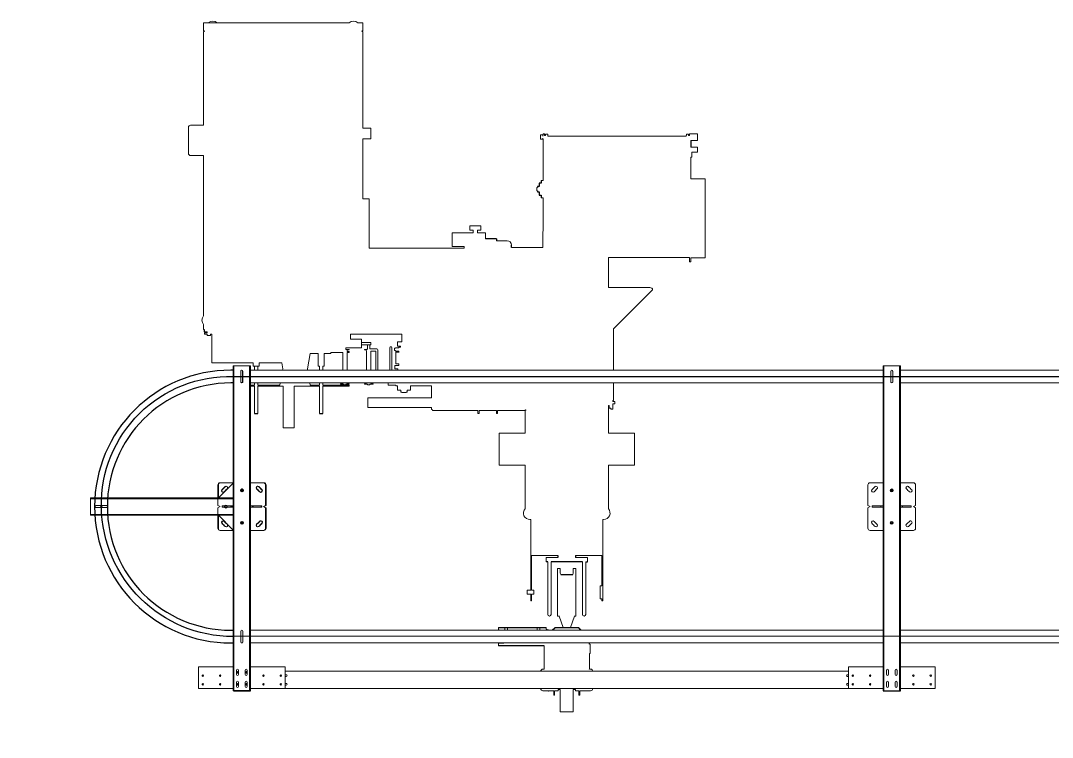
# Model space of a CAD drawing. Header units: inches. Extents: x -26985 to 86262, y -10753 to 149570.
# Drawn here: x 44197 to 48959, y 133218 to 136526 of the extents above; entities that cross this region are included whole.
import ezdxf

# ---------------------------------------------------------------- set-up
doc = ezdxf.new("R2010")
doc.units = ezdxf.units.IN
doc.header["$MEASUREMENT"] = 0
doc.linetypes.add('CENTER2', pattern=[1.125, 0.75, -0.125, 0.125, -0.125])
doc.layers.add('DUCT-回风中心线', color=5, linetype='CENTER2')

msp = doc.modelspace()

# ---------------------------------------------------------------- linework, layer by layer
at = {"color": 0, "linetype": 'Continuous', "lineweight": 0}
for p, q in [((45042, 136515.3), (45042, 136478.3)), ((45713.7, 136515.3), (45042, 136515.3)), ((45776, 136515.3), (45754.4, 136515.3)), ((45776, 136515.3), (45776, 136478.3)), ((45044, 136478.3), (45042, 136478.3)), ((45042, 136475.8), (45044, 136475.8)), ((45042, 136475.8), (45042, 136043.3)), ((45774, 136478.3), (45776, 136478.3)), ((45776, 136475.8), (45774, 136475.8)), ((45776, 136030.3), (45776, 136475.8)), ((44972, 136033.3), (44972, 135913.3)), ((45042, 136043.3), (44982, 136043.3)), ((45814, 136030.3), (45776, 136030.3)), ((45814, 135980.3), (45814, 136030.3)), ((45776, 135703.3), (45776, 135980.3)), ((45776, 135980.3), (45814, 135980.3)), ((46597.5, 135978.3), (46597.5, 135998.3)), ((46607.5, 135998.3), (46597.5, 135998.3)), ((46607.5, 135978.3), (46597.5, 135978.3)), ((46607.5, 135998.3), (46607.5, 135993.3)), ((46608, 135993.3), (46607.5, 135993.3)), ((46607.5, 135983.3), (46607.5, 135978.3)), ((46608, 135983.3), (46607.5, 135983.3)), ((46608, 135993.3), (46608, 135997.3)), ((46608, 135997.3), (46609, 135997.3)), ((46608, 135979.3), (46608, 135983.3)), ((46608, 135979.3), (46609, 135979.3)), ((46609, 135997.3), (46609, 136003.3)), ((46615, 136003.3), (46609, 136003.3)), ((46609, 135979.3), (46609, 135788.8)), ((46615, 136003.3), (46615, 135996.3)), ((46615, 135996.3), (46620, 135996.3)), ((46620, 136000.4), (46620, 136001.8)), ((46630, 136001.8), (46620, 136001.8)), ((46620, 136000.4), (46620, 135996.3)), ((46630, 136001.8), (46630, 136000.4)), ((46630, 135996.3), (46630, 136000.4)), ((46630, 135996.3), (46631, 135996.3)), ((46631, 135996.3), (46631, 135993.3)), ((47269, 135993.3), (46631, 135993.3)), ((47269, 135993.3), (47269, 135996.3)), ((47269, 135996.3), (47270, 135996.3)), ((47270, 135996.3), (47270, 136001.8)), ((47280, 136001.8), (47270, 136001.8)), ((47280, 136001.8), (47280, 136000.4)), ((47280, 135996.3), (47280, 136000.4)), ((47280, 135996.3), (47285, 135996.3)), ((47285, 135996.3), (47285, 136003.3)), ((47291, 136003.3), (47285, 136003.3)), ((47321, 136003.3), (47291, 136003.3)), ((47291, 135973.3), (47321, 135973.3)), ((47321, 136003.3), (47321, 135973.3)), ((47304.1, 135942.4), (47291, 135942.4)), ((47321, 135918.3), (47295, 135918.3)), ((47295, 135918.3), (47295, 135896.4)), ((47321, 135942.4), (47304.1, 135942.4)), ((47321, 135942.4), (47321, 135921.2)), ((47321, 135921.2), (47321, 135918.3)), ((45042, 135903.3), (44982, 135903.3)), ((45042, 135903.3), (45042, 135468.3)), ((47295, 135896.4), (47291, 135896.4)), ((47291, 135795.8), (47291, 135896.4)), ((46599.5, 135775.4), (46591, 135775.4)), ((46599.5, 135785.4), (46599.5, 135788.8)), ((46609, 135788.8), (46599.5, 135788.8)), ((47291, 135795.8), (47357, 135795.8)), ((47357, 135795.8), (47357, 135430.8)), ((46580, 135740.8), (46580, 135755.8)), ((46583.5, 135755.8), (46580, 135755.8)), ((46583.5, 135740.8), (46580, 135740.8)), ((46591, 135760.8), (46583.5, 135760.8)), ((46591, 135735.8), (46583.5, 135735.8)), ((45776, 135703.3), (45806, 135703.3)), ((45806, 135703.3), (45806, 135475.3)), ((46599.5, 135721.3), (46591, 135721.3)), ((46599.5, 135707.8), (46599.5, 135711.3)), ((46609, 135707.8), (46599.5, 135707.8)), ((46609, 135707.8), (46609, 135628.3)), ((46608, 135479.3), (46609, 135628.3)), ((46189, 135547.3), (46286, 135547.3)), ((46189, 135547.3), (46189, 135483.3)), ((46270, 135578.3), (46322, 135578.3)), ((46270, 135558.3), (46270, 135578.3)), ((46286, 135558.3), (46270, 135558.3)), ((46286, 135558.3), (46286, 135547.3)), ((46322, 135558.3), (46306, 135558.3)), ((46306, 135558.3), (46306, 135547.3)), ((46306, 135547.3), (46343, 135547.3)), ((46322, 135558.3), (46322, 135578.3)), ((46343, 135519.3), (46343, 135547.3)), ((46393, 135510.3), (46413, 135510.3)), ((46413, 135510.3), (46443, 135510.3)), ((45042, 135163.7), (45042, 135468.3)), ((45806, 135475.3), (46244.5, 135475.3)), ((46189, 135483.3), (46244.5, 135483.3)), ((46244.5, 135475.3), (46244.5, 135483.3)), ((46463, 135479.3), (46488, 135479.3)), ((46528, 135479.3), (46488, 135479.3)), ((46528, 135479.3), (46533, 135479.3)), ((46598, 135479.3), (46533, 135479.3)), ((46598, 135479.3), (46608, 135479.3)), ((46910, 135293.9), (46910, 135433.3)), ((47285, 135433.3), (46910.4, 135433.3)), ((47285, 135433.3), (47285, 135423.3)), ((47285, 135413.3), (47285, 135423.3)), ((47291, 135413.3), (47285, 135413.3)), ((47291, 135423.3), (47291, 135430.8)), ((47357, 135430.8), (47291, 135430.8)), ((47291, 135413.3), (47291, 135423.3)), ((47102, 135293.9), (46910, 135293.9)), ((46934, 135103.3), (47114, 135283.3)), ((47114, 135284.6), (47114, 135285.5)), ((47114, 135283.3), (47114, 135284.6)), ((45042, 135101.3), (45042, 135122.9)), ((46934, 135103.3), (46934, 135093.4)), ((45042, 135101.3), (45044, 135101.3)), ((45058.5, 135089.3), (45044, 135089.3)), ((45047.7, 135085.3), (45046, 135085.3)), ((45046, 135079.3), (45046, 135085.3)), ((45046, 135079.3), (45047.7, 135079.3)), ((45047.7, 135085.3), (45057.7, 135085.3)), ((45047.7, 135079.3), (45057.7, 135079.3)), ((45058.5, 135085.3), (45057.7, 135085.3)), ((45057.7, 135079.3), (45058.5, 135079.3)), ((45058.5, 135085.3), (45058.5, 135089.3)), ((45058.5, 135072.3), (45058.5, 135079.3)), ((45073.5, 135072.3), (45058.5, 135072.3)), ((45073.5, 135079.3), (45079, 135079.3)), ((45073.5, 135072.3), (45073.5, 135079.3)), ((45079, 134949.3), (45079, 135079.3)), ((45719.5, 135079.3), (45719.5, 135055.3)), ((45719.5, 135079.3), (45957, 135079.3)), ((45719.5, 135055.3), (45771, 135055.3)), ((45771, 135055.3), (45771, 135015.3)), ((45957, 135043.3), (45957, 135079.3)), ((46934, 134912.8), (46934, 135093.4)), ((45699, 135015.3), (45771, 135015.3)), ((45699, 135008.3), (45699, 135015.3)), ((45714, 135008.3), (45699, 135008.3)), ((45708.2, 135006.3), (45714, 135007.3)), ((45714, 135007.3), (45714, 135008.3)), ((45814, 135040.3), (45771, 135040.3)), ((45771, 135030.3), (45814, 135030.3)), ((45784, 135008.3), (45796.5, 135008.3)), ((45784, 135008.3), (45784, 135007.3)), ((45784, 135008.3), (45796.5, 135008.3)), ((45789.9, 135006.3), (45784, 135007.3)), ((45789.9, 135006.3), (45784, 135007.3)), ((45799, 135030.3), (45799, 135010.9)), ((45799, 135030.3), (45799, 135010.9)), ((45809, 135030.3), (45809, 135011.3)), ((45809, 135030.3), (45809, 135011.3)), ((45841, 135011.3), (45809, 135011.3)), ((45814, 135030.3), (45814, 135040.3)), ((45901, 134912.8), (45901, 135016.3)), ((45911, 134912.8), (45911, 135016.3)), ((45928, 135013.8), (45923.1, 135013.8)), ((45923.1, 135003.8), (45923.1, 135013.8)), ((45928.1, 135015.8), (45928, 135015.8)), ((45928, 135015.8), (45928, 135013.8)), ((45943.6, 135015.8), (45928.1, 135015.8)), ((45928.1, 135015.8), (45928.1, 135013.8)), ((45936, 135043.3), (45936, 135042.3)), ((45936, 135043.3), (45946, 135043.3)), ((45936, 135024.3), (45936, 135042.3)), ((45936, 135024.3), (45936, 135023.3)), ((45936, 135023.3), (45946, 135023.3)), ((45943.5, 135018.3), (45943.6, 135018.3)), ((45943.5, 135018.3), (45943.5, 135015.8)), ((45943.6, 135018.3), (45951, 135018.3)), ((45943.6, 135018.3), (45943.6, 135015.8)), ((45957, 135043.3), (45946, 135043.3)), ((45951, 135023.3), (45946, 135023.3)), ((45951, 135023.3), (45951, 135018.3)), ((45520.8, 134919.3), (45533.2, 134989.3)), ((45533.2, 134989.3), (45570.5, 134989.3)), ((45570.5, 134931.3), (45570.5, 134989.3)), ((45598.5, 134931.3), (45598.5, 134989.3)), ((45598.5, 134989.3), (45629.5, 134989.3)), ((45629.5, 134994.3), (45684, 134994.3)), ((45629.5, 134989.3), (45629.5, 134994.3)), ((45684, 134912.8), (45684, 134994.3)), ((45704, 134999.3), (45704, 135001.4)), ((45714, 134999.3), (45704, 134999.3)), ((45704, 134994.3), (45714, 134994.3)), ((45704, 134912.8), (45704, 134994.3)), ((45714, 134994.3), (45714, 134999.3)), ((45794, 135001.4), (45794, 134912.8)), ((45794, 135001.4), (45794, 134912.8)), ((45814, 135001.3), (45814, 134912.8)), ((45814, 135001.3), (45814, 134912.8)), ((45836, 135001.3), (45814, 135001.3)), ((45836, 134912.8), (45836, 135001.3)), ((45846, 134912.8), (45846, 135006.3)), ((45923.1, 135003.8), (45928.1, 135003.8)), ((45928, 135003.8), (45928, 135000.8)), ((45928, 135000.8), (45928.1, 135000.8)), ((45928.1, 135003.8), (45928.1, 135000.8)), ((45928.1, 135000.8), (45943.6, 135000.8)), ((45928.6, 134995.3), (45928.5, 134995.3)), ((45928.5, 134995.3), (45928.5, 134950.3)), ((45944, 134995.3), (45928.6, 134995.3)), ((45928.6, 134995.3), (45928.6, 134950.3)), ((45943.5, 135000.8), (45943.5, 134996.4)), ((45943.5, 134996.4), (45943.6, 134996.4)), ((45943.6, 135000.8), (45943.6, 134996.4)), ((45943.6, 134996.4), (45944, 134996.4)), ((45943.9, 134996.4), (45943.9, 134995.3)), ((45944, 134996.4), (45944, 134995.3)), ((45079, 134949.3), (45079, 134946.3)), ((45089, 134946.3), (45079, 134946.3)), ((45152, 134946.3), (45089, 134946.3)), ((45162, 134946.3), (45152, 134946.3)), ((45162, 134946.3), (45172, 134946.3)), ((45270.5, 134946.3), (45172, 134946.3)), ((45178, 133433.3), (45178, 134933.3)), ((45178, 134933.3), (45182, 134933.3)), ((45178, 134933.3), (45178, 133433.3)), ((45254, 134933.3), (45181.3, 134933.3)), ((45182, 134933.3), (45182, 133433.3)), ((45182, 134933.3), (45254, 134933.3)), ((45182, 133433.3), (45182, 134933.3)), ((45254, 133433.3), (45254, 134933.3)), ((45254, 134933.3), (45258, 134933.3)), ((45254, 134933.3), (45254, 133433.3)), ((45258, 134933.3), (45258, 133433.3)), ((45258, 133433.3), (45258, 134933.3)), ((45258, 134912.8), (48178, 134912.8)), ((45270.5, 134931.3), (45270.5, 134946.3)), ((45298.5, 134931.3), (45270.5, 134931.3)), ((45276.5, 134912.8), (45276.5, 134931.3)), ((45292.5, 134912.8), (45292.5, 134931.3)), ((45298.5, 134931.3), (45298.5, 134946.3)), ((45402.5, 134946.3), (45298.5, 134946.3)), ((45407.3, 134919.3), (45402.5, 134946.3)), ((45407.3, 134919.3), (45406.1, 134912.8)), ((45520.8, 134919.3), (45522, 134912.8)), ((45576.5, 134931.3), (45570.5, 134931.3)), ((45576.5, 134912.8), (45576.5, 134931.3)), ((45598.5, 134931.3), (45592.5, 134931.3)), ((45592.5, 134912.8), (45592.5, 134931.3)), ((45924.1, 134934.8), (45924, 134934.8)), ((45924, 134934.8), (45924, 134919.8)), ((45924, 134919.8), (45924.1, 134919.8)), ((45943.6, 134934.8), (45924.1, 134934.8)), ((45924.1, 134934.8), (45924.1, 134919.8)), ((45924.1, 134919.8), (45938.6, 134919.8)), ((45928.5, 134950.3), (45928.6, 134950.3)), ((45928.6, 134950.3), (45928.5, 134950.3)), ((45928.5, 134950.3), (45928.5, 134942.3)), ((45928.5, 134942.3), (45928.6, 134942.3)), ((45928.6, 134950.3), (45928.6, 134942.3)), ((45928.6, 134942.3), (45943.6, 134942.3)), ((45938.5, 134919.8), (45938.5, 134912.8)), ((45938.6, 134919.8), (45938.6, 134912.8)), ((45943.5, 134942.3), (45943.5, 134934.8)), ((45943.6, 134942.3), (45943.6, 134934.8)), ((48178, 134933.3), (48258, 134933.3)), ((48178, 134933.3), (48178, 133433.3)), ((48182, 133433.3), (48182, 134933.3)), ((48254, 134933.3), (48254, 133433.3)), ((48258, 133433.3), (48258, 134933.3)), ((48258, 134912.8), (51178, 134912.8)), ((45213.1, 134858.3), (45213.1, 134908.3)), ((45213.8, 134908.3), (45213.8, 134858.3)), ((45221.6, 134908.3), (45221.6, 134858.3)), ((45222.3, 134858.3), (45222.3, 134908.3)), ((48213.8, 134908.3), (48213.8, 134858.3)), ((48222.3, 134858.3), (48222.3, 134908.3)), ((45258, 134853.8), (48178, 134853.8)), ((45276.5, 134844.3), (45258, 134844.3)), ((45258, 134839.3), (45276.5, 134839.3)), ((45276.5, 134844.3), (45276.5, 134853.8)), ((45276.5, 134712.8), (45276.5, 134839.3)), ((45292.5, 134844.3), (45292.5, 134853.8)), ((45394, 134844.3), (45292.5, 134844.3)), ((45292.5, 134839.3), (45409.5, 134839.3)), ((45292.5, 134712.8), (45292.5, 134839.3)), ((45395.7, 134853.8), (45394, 134844.3)), ((45409.5, 134712.8), (45409.5, 134839.3)), ((45459.5, 134712.8), (45459.5, 134839.3)), ((45459.5, 134839.3), (45576.5, 134839.3)), ((45532.4, 134853.8), (45534, 134844.3)), ((45576.5, 134844.3), (45534, 134844.3)), ((45576.5, 134844.3), (45576.5, 134853.8)), ((45576.5, 134712.8), (45576.5, 134839.3)), ((45592.5, 134844.3), (45592.5, 134853.8)), ((45714, 134844.3), (45592.5, 134844.3)), ((45592.5, 134839.3), (45714, 134839.3)), ((45592.5, 134712.8), (45592.5, 134839.3)), ((45679.9, 134850.4), (45674, 134849.3)), ((45674, 134848.3), (45674, 134849.3)), ((45689, 134848.3), (45674, 134848.3)), ((45689, 134845.3), (45689, 134848.3)), ((45699, 134845.3), (45689, 134845.3)), ((45699, 134845.3), (45699, 134848.3)), ((45714, 134848.3), (45699, 134848.3)), ((45708.2, 134850.4), (45714, 134849.3)), ((45714, 134848.3), (45714, 134849.3)), ((45714, 134839.3), (45714, 134844.3)), ((45789.9, 134850.4), (45784, 134849.3)), ((45784, 134849.3), (45784, 134848.3)), ((45784, 134848.3), (45799, 134848.3)), ((45799, 134848.3), (45799, 134845.3)), ((45809, 134845.3), (45799, 134845.3)), ((45809, 134848.3), (45824, 134848.3)), ((45809, 134848.3), (45809, 134845.3)), ((45818.2, 134850.4), (45824, 134849.3)), ((45824, 134849.3), (45824, 134848.3)), ((45893.5, 134853.8), (45893.5, 134844.3)), ((45893.5, 134844.3), (45929, 134844.3)), ((45929, 134844.3), (45929, 134840.3)), ((45936.5, 134840.3), (45929, 134840.3)), ((45936.5, 134820.3), (45936.5, 134840.3)), ((45952, 134820.3), (45936.5, 134820.3)), ((45952, 134811.3), (45952, 134820.3)), ((45997.5, 134820.3), (45982, 134820.3)), ((45982, 134811.3), (45982, 134820.3)), ((45997.5, 134820.3), (45997.5, 134840.3)), ((46094, 134840.3), (45997.5, 134840.3)), ((46094, 134840.3), (46094, 134838.8)), ((46094, 134838.8), (46094, 134785.8)), ((46934, 134834.3), (46934, 134853.8)), ((46934, 134830), (46934, 134834.3)), ((46934, 134789.8), (46934, 134830)), ((48258, 134853.8), (51178, 134853.8)), ((45800, 134740.8), (45800, 134785.8)), ((45800, 134785.8), (46094, 134785.8)), ((45957, 134811.3), (45952, 134811.3)), ((45957, 134810.3), (45957, 134811.3)), ((45977, 134810.3), (45957, 134810.3)), ((45982, 134811.3), (45977, 134811.3)), ((45977, 134810.3), (45977, 134811.3)), ((46930, 134768.3), (46930, 134772.2)), ((46930, 134772.2), (46934, 134772.2)), ((46934, 134789.8), (46934, 134787.1)), ((46934, 134773.2), (46934, 134787.1)), ((46934, 134773.2), (46934, 134772.2)), ((46094, 134740.8), (45800, 134740.8)), ((46094, 134740.8), (46094, 134731.8)), ((46096, 134731.8), (46094, 134731.8)), ((46096, 134729.3), (46096, 134731.8)), ((46098.5, 134729.3), (46096, 134729.3)), ((46098.5, 134727.3), (46098.5, 134729.3)), ((46307, 134727.3), (46098.5, 134727.3)), ((46307, 134723.3), (46307, 134727.3)), ((46307, 134713.3), (46307, 134723.3)), ((46313, 134723.3), (46313, 134727.3)), ((46313, 134727.3), (46393, 134727.3)), ((46313, 134723.3), (46313, 134713.3)), ((46393, 134723.3), (46393, 134727.3)), ((46393, 134713.3), (46393, 134723.3)), ((46399, 134723.3), (46399, 134727.3)), ((46399, 134727.3), (46525.5, 134727.3)), ((46399, 134723.3), (46399, 134713.3)), ((46528, 134729.3), (46525.5, 134729.3)), ((46525.5, 134727.3), (46525.5, 134729.3)), ((46526, 134726.8), (46528, 134726.8)), ((46526, 134653.8), (46526, 134726.8)), ((46910, 134712.8), (46910, 134749.3)), ((46914, 134749.3), (46910, 134749.3)), ((46914, 134749.3), (46914, 134738.3)), ((46922, 134738.3), (46914, 134738.3)), ((46922, 134733.3), (46922, 134738.3)), ((46922, 134733.3), (46930, 134733.3)), ((46940, 134768.3), (46930, 134768.3)), ((46930, 134738.3), (46930, 134758.3)), ((46940, 134758.3), (46930, 134758.3)), ((46930, 134738.3), (46930, 134733.3)), ((46940, 134768.3), (46940, 134758.3)), ((48258, 134733.3), (48254, 134733.3)), ((45409.5, 134646.3), (45409.5, 134712.8)), ((45459.5, 134646.3), (45459.5, 134712.8)), ((46307, 134713.3), (46313, 134713.3)), ((46393, 134713.3), (46399, 134713.3)), ((46910, 134622.3), (46910, 134712.8)), ((45409.5, 134646.3), (45459.5, 134646.3)), ((46526, 134622.3), (46526, 134653.8)), ((46455.5, 134622.3), (46405.5, 134622.3)), ((46405.5, 134618.3), (46405.5, 134622.3)), ((46405.5, 134478.3), (46405.5, 134618.3)), ((46455.5, 134622.3), (46526, 134622.3)), ((46980.5, 134622.3), (46910, 134622.3)), ((46980.5, 134622.3), (47030.5, 134622.3)), ((47030.5, 134618.3), (47030.5, 134622.3)), ((47030.5, 134478.3), (47030.5, 134618.3)), ((46405.5, 134474.3), (46405.5, 134478.3)), ((46405.5, 134474.3), (46455.5, 134474.3)), ((46515.5, 134474.3), (46455.5, 134474.3)), ((46515.5, 134474.3), (46526, 134474.3)), ((46526, 134273.7), (46526, 134474.3)), ((46910, 134273.7), (46910, 134474.3)), ((46910, 134474.3), (46980.5, 134474.3)), ((47030.5, 134474.3), (46980.5, 134474.3)), ((47030.5, 134474.3), (47030.5, 134478.3)), ((45176.9, 134390.4), (45109.8, 134323.3)), ((45178, 134393.3), (45118, 134393.3)), ((45119.8, 134393.3), (45179.8, 134393.3)), ((45318, 134393.3), (45258, 134393.3)), ((45259.8, 134393.3), (45319.8, 134393.3)), ((48178, 134393.3), (48118, 134393.3)), ((48318, 134393.3), (48258, 134393.3)), ((45108, 134383.3), (45108, 134289.1)), ((45109.8, 134319.3), (45109.8, 134383.3)), ((45215, 134356.6), (45215, 134360)), ((45216.8, 134356.6), (45216.8, 134360)), ((45221, 134356.6), (45221, 134360)), ((45222.8, 134356.6), (45222.8, 134360)), ((45328, 134289.1), (45328, 134383.3)), ((45329.8, 134383.3), (45329.8, 134289.1)), ((48108, 134383.3), (48108, 134289.1)), ((48215, 134356.6), (48215, 134360)), ((48221, 134356.6), (48221, 134360)), ((48328, 134289.1), (48328, 134383.3)), ((44519.8, 134323.3), (44519.8, 134319.3)), ((44519.8, 134323.3), (45179.8, 134323.3)), ((45179.8, 134319.3), (44519.8, 134319.3)), ((44519.8, 134319.3), (44519.8, 134247.3)), ((45179.8, 134247.3), (44519.8, 134247.3)), ((44519.8, 134243.3), (44519.8, 134247.3)), ((44544.8, 134287.6), (44594.8, 134287.6)), ((44544.8, 134279.1), (44594.8, 134279.1)), ((45108, 134289.1), (45118, 134283.3)), ((45118, 134283.3), (45108, 134277.6)), ((45108, 134277.6), (45108, 134183.3)), ((45168, 134286.3), (45128, 134286.3)), ((45128, 134286.3), (45128, 134280.3)), ((45168, 134280.3), (45128, 134280.3)), ((45149.1, 134286.3), (45140.6, 134286.3)), ((45149.1, 134280.3), (45140.6, 134280.3)), ((45178, 134286.3), (45168, 134286.3)), ((45168, 134286.3), (45168, 134280.3)), ((45178, 134280.3), (45168, 134280.3)), ((45178, 134283.3), (45178, 134083.3)), ((45258, 134286.3), (45268, 134286.3)), ((45258, 134283.3), (45258, 134083.3)), ((45258, 134280.3), (45268, 134280.3)), ((45259.8, 134286.3), (45269.8, 134286.3)), ((45259.8, 134280.3), (45269.8, 134280.3)), ((45268, 134286.3), (45268, 134280.3)), ((45268, 134286.3), (45308, 134286.3)), ((45268, 134280.3), (45308, 134280.3)), ((45269.8, 134286.3), (45269.8, 134280.3)), ((45269.8, 134286.3), (45309.8, 134286.3)), ((45269.8, 134280.3), (45309.8, 134280.3)), ((45308, 134286.3), (45308, 134280.3)), ((45309.8, 134286.3), (45309.8, 134280.3)), ((45318, 134283.3), (45328, 134289.1)), ((45328, 134277.6), (45318, 134283.3)), ((45329.8, 134289.1), (45319.8, 134283.3)), ((45319.8, 134283.3), (45329.8, 134277.5)), ((45328, 134183.3), (45328, 134277.6)), ((45329.8, 134277.5), (45329.8, 134183.3)), ((48108, 134289.1), (48118, 134283.3)), ((48118, 134283.3), (48108, 134277.6)), ((48108, 134277.6), (48108, 134183.3)), ((48168, 134286.3), (48128, 134286.3)), ((48128, 134286.3), (48128, 134280.3)), ((48168, 134280.3), (48128, 134280.3)), ((48178, 134286.3), (48168, 134286.3)), ((48168, 134286.3), (48168, 134280.3)), ((48178, 134280.3), (48168, 134280.3)), ((48258, 134286.3), (48268, 134286.3)), ((48258, 134283.3), (48258, 134083.3)), ((48258, 134280.3), (48268, 134280.3)), ((48268, 134286.3), (48268, 134280.3)), ((48268, 134286.3), (48308, 134286.3)), ((48268, 134280.3), (48308, 134280.3)), ((48308, 134286.3), (48308, 134280.3)), ((48318, 134283.3), (48328, 134289.1)), ((48328, 134277.6), (48318, 134283.3)), ((48328, 134183.3), (48328, 134277.6)), ((44519.8, 134243.3), (45179.8, 134243.3)), ((45109.8, 134183.3), (45109.8, 134243.3)), ((45109.8, 134243.3), (45176.9, 134176.2)), ((45215, 134210), (45215, 134206.6)), ((45216.8, 134210), (45216.8, 134206.6)), ((45221, 134210), (45221, 134206.6)), ((45222.8, 134210), (45222.8, 134206.6)), ((46552, 134028.3), (46552, 134223.6)), ((46884, 134223.6), (46884, 134038.3)), ((48215, 134210), (48215, 134206.6)), ((48221, 134210), (48221, 134206.6)), ((45118, 134173.3), (45178, 134173.3)), ((45179.8, 134173.3), (45119.8, 134173.3)), ((45258, 134173.3), (45318, 134173.3)), ((45319.8, 134173.3), (45259.8, 134173.3)), ((48118, 134173.3), (48178, 134173.3)), ((48258, 134173.3), (48318, 134173.3)), ((46556, 134038.3), (46556, 134058.3)), ((46556, 134058.3), (46677, 134058.3)), ((46652, 134058.3), (46658, 134058.3)), ((46880, 134058.3), (46759, 134058.3)), ((46778, 134058.3), (46784, 134058.3)), ((46880, 134028.3), (46880, 134058.3)), ((46552, 134028.3), (46552, 134018.3)), ((46552, 134018.3), (46552, 133897.3)), ((46556, 134038.3), (46556, 134028.3)), ((46556, 134018.3), (46556, 134028.3)), ((46556, 133897.3), (46556, 134018.3)), ((46623, 134028.3), (46623, 134048.3)), ((46677, 134048.3), (46623, 134048.3)), ((46630.5, 133818.3), (46630.5, 134028.3)), ((46645.5, 133785.8), (46645.5, 134028.3)), ((46813, 134048.3), (46759, 134048.3)), ((46790.5, 133785.8), (46790.5, 134028.3)), ((46805.5, 133958.3), (46805.5, 134028.3)), ((46813, 134028.3), (46813, 134048.3)), ((46880, 134028.3), (46880, 134018.3)), ((46880, 134018.3), (46880, 133918.3)), ((46884, 134038.3), (46884, 134028.3)), ((46884, 134018.3), (46884, 134028.3)), ((46884, 133858.3), (46884, 134018.3)), ((46678, 133998.3), (46676, 133998.3)), ((46676, 133778.3), (46676, 133998.3)), ((46678, 133998.3), (46685.5, 133998.3)), ((46688, 133995.8), (46688, 133975.8)), ((46688, 133975.8), (46690, 133969.3)), ((46748, 133975.8), (46746.1, 133969.3)), ((46748, 133995.8), (46748, 133975.8)), ((46758, 133998.3), (46750.5, 133998.3)), ((46760, 133998.3), (46758, 133998.3)), ((46760, 133778.3), (46760, 133998.3)), ((46805.5, 133785.8), (46805.5, 133958.3)), ((46880, 133918.3), (46872.5, 133918.3)), ((46872.5, 133918.3), (46872.5, 133858.3)), ((46536, 133897.3), (46536, 133879.3)), ((46536, 133897.3), (46552, 133897.3)), ((46536, 133879.3), (46552, 133879.3)), ((46552, 133848.3), (46552, 133879.3)), ((46556, 133897.3), (46566, 133897.3)), ((46556, 133879.3), (46566, 133879.3)), ((46556, 133879.3), (46556, 133848.3)), ((46566, 133879.3), (46566, 133897.3)), ((46552, 133848.3), (46556, 133848.3)), ((46630.5, 133785.8), (46630.5, 133818.3)), ((46880, 133858.3), (46872.5, 133858.3)), ((46880, 133848.3), (46880, 133858.3)), ((46880, 133848.3), (46884, 133848.3)), ((46884, 133858.3), (46884, 133848.3)), ((46676, 133778.3), (46678, 133778.3)), ((46684.5, 133778.3), (46678, 133778.3)), ((46701.6, 133725.3), (46683.1, 133778.3)), ((46734.5, 133725.3), (46753, 133778.3)), ((46751.6, 133778.3), (46758, 133778.3)), ((46758, 133778.3), (46760, 133778.3)), ((46623, 133725.3), (46403, 133725.3)), ((46403, 133725.3), (46403, 133723.3)), ((46623, 133723.3), (46403, 133723.3)), ((46403, 133723.3), (46403, 133715.8)), ((46432, 133723.3), (46432, 133712.8)), ((46444, 133723.3), (46444, 133712.8)), ((46582, 133723.3), (46582, 133712.8)), ((46594, 133723.3), (46594, 133712.8)), ((46623, 133723.3), (46623, 133725.3)), ((46623, 133716.9), (46623, 133723.3)), ((46651.3, 133712.8), (46663.8, 133725.3)), ((46664.6, 133723.3), (46654.1, 133712.8)), ((46664.6, 133723.3), (46654.1, 133712.8)), ((46663.8, 133725.3), (46772.3, 133725.3)), ((46771.5, 133723.3), (46664.6, 133723.3)), ((46771.5, 133723.3), (46664.6, 133723.3)), ((46771.5, 133723.3), (46782, 133712.8)), ((46782, 133712.8), (46771.5, 133723.3)), ((46772.3, 133725.3), (46784.8, 133712.8)), ((45213.8, 133658.3), (45213.8, 133708.3)), ((45222.3, 133708.3), (45222.3, 133658.3)), ((45258, 133712.8), (48178, 133712.8)), ((46405.5, 133713.3), (46425.5, 133713.3)), ((46425.5, 133713.3), (46427.2, 133712.8)), ((46638.7, 133712.8), (46623, 133718.3)), ((46634.6, 133712.8), (46623, 133716.9)), ((48258, 133712.8), (51178, 133712.8)), ((45258, 133653.8), (48178, 133653.8)), ((46403, 133643.3), (46403, 133650.8)), ((46403, 133643.3), (46403, 133641.3)), ((46405.5, 133653.3), (46425.5, 133653.3)), ((46425.5, 133653.3), (46427.2, 133653.8)), ((46613.8, 133533.3), (46613.8, 133641.3)), ((46825.8, 133647.8), (46822.3, 133647.8)), ((46825.8, 133647.8), (46825.8, 133626.8)), ((46825.8, 133626.8), (46825.8, 133605.8)), ((48258, 133653.8), (51178, 133653.8)), ((46615.8, 133595.3), (46615.8, 133595.3)), ((46825.8, 133605.8), (46822.3, 133605.8)), ((46822.3, 133605.8), (46822.3, 133533.3)), ((45018, 133543.3), (45018, 133443.3)), ((45178, 133543.3), (45018, 133543.3)), ((45018, 133543.3), (45178, 133543.3)), ((45018, 133543.3), (45018, 133443.3)), ((45418, 133543.3), (45258, 133543.3)), ((45258, 133543.3), (45418, 133543.3)), ((45418, 133543.3), (45418, 133443.3)), ((45418, 133543.3), (45418, 133443.3)), ((46613.8, 133533.3), (46608, 133533.3)), ((46616, 133533.3), (46615.8, 133533.3)), ((46820, 133533.3), (46820.3, 133533.3)), ((46822.3, 133533.3), (46828, 133533.3)), ((48018, 133543.3), (48178, 133543.3)), ((48018, 133543.3), (48018, 133443.3)), ((48258, 133543.3), (48418, 133543.3)), ((48418, 133543.3), (48418, 133443.3)), ((45193.8, 133508.3), (45193.8, 133528.3)), ((45193.8, 133508.3), (45193.8, 133528.3)), ((45202.3, 133528.3), (45202.3, 133508.3)), ((45202.3, 133528.3), (45202.3, 133508.3)), ((45233.8, 133528.3), (45233.8, 133508.3)), ((45233.8, 133528.3), (45233.8, 133508.3)), ((45242.3, 133508.3), (45242.3, 133528.3)), ((45242.3, 133508.3), (45242.3, 133528.3)), ((45418, 133523.3), (48018, 133523.3)), ((45418, 133507.6), (45423, 133507.6)), ((45418, 133507.6), (45423, 133507.6)), ((45423, 133499.1), (45418, 133499.1)), ((45423, 133499.1), (45418, 133499.1)), ((48018, 133507.6), (48013, 133507.6)), ((48013, 133499.1), (48018, 133499.1)), ((48193.8, 133508.3), (48193.8, 133528.3)), ((48202.3, 133528.3), (48202.3, 133508.3)), ((48233.8, 133528.3), (48233.8, 133508.3)), ((48242.3, 133508.3), (48242.3, 133528.3)), ((45018, 133443.3), (45178, 133443.3)), ((45178, 133443.3), (45018, 133443.3)), ((45193.8, 133473.3), (45193.8, 133453.3)), ((45193.8, 133453.3), (45193.8, 133473.3)), ((45202.3, 133453.3), (45202.3, 133473.3)), ((45202.3, 133473.3), (45202.3, 133453.3)), ((45233.8, 133473.3), (45233.8, 133453.3)), ((45233.8, 133453.3), (45233.8, 133473.3)), ((45242.3, 133453.3), (45242.3, 133473.3)), ((45242.3, 133473.3), (45242.3, 133453.3)), ((45258, 133443.3), (45418, 133443.3)), ((45418, 133443.3), (45258, 133443.3)), ((45418, 133467.6), (45423, 133467.6)), ((45418, 133467.6), (45423, 133467.6)), ((45423, 133459.1), (45418, 133459.1)), ((45423, 133459.1), (45418, 133459.1)), ((45418, 133443.3), (46658, 133443.3)), ((46778, 133443.3), (46658, 133443.3)), ((46778, 133443.3), (46658, 133443.3)), ((46678, 133439.3), (46688, 133439.3)), ((46678, 133433.3), (46678, 133439.3)), ((46688, 133439.3), (46688, 133335.6)), ((46748, 133335.6), (46748, 133439.3)), ((46748, 133439.3), (46758, 133439.3)), ((46758, 133433.3), (46758, 133439.3)), ((46778, 133443.3), (48018, 133443.3)), ((48018, 133467.6), (48013, 133467.6)), ((48013, 133459.1), (48018, 133459.1)), ((48178, 133443.3), (48018, 133443.3)), ((48193.8, 133453.3), (48193.8, 133473.3)), ((48202.3, 133473.3), (48202.3, 133453.3)), ((48233.8, 133453.3), (48233.8, 133473.3)), ((48242.3, 133473.3), (48242.3, 133453.3)), ((48418, 133443.3), (48258, 133443.3)), ((45178, 133433.3), (45182, 133433.3)), ((45182, 133433.3), (45254, 133433.3)), ((45254, 133433.3), (45258, 133433.3)), ((46608, 133433.3), (46633.9, 133433.3)), ((46635.9, 133431.9), (46633.9, 133431.9)), ((46635.9, 133433.3), (46658, 133433.3)), ((46658, 133433.3), (46658, 133413.3)), ((46662, 133413.3), (46658, 133413.3)), ((46662, 133413.3), (46662, 133433.3)), ((46662, 133433.3), (46672, 133433.3)), ((46678, 133433.3), (46672, 133433.3)), ((46758, 133433.3), (46764, 133433.3)), ((46774, 133433.3), (46764, 133433.3)), ((46774, 133433.3), (46774, 133413.3)), ((46778, 133413.3), (46774, 133413.3)), ((46778, 133413.3), (46778, 133433.3)), ((46828, 133433.3), (46778, 133433.3)), ((46693, 133335.6), (46688, 133335.6)), ((46743, 133335.6), (46693, 133335.6)), ((46748, 133335.6), (46743, 133335.6))]:
    msp.add_line(p, q, dxfattribs=at)
for p, q in [((45044, 136478.3), (45044, 136475.8)), ((45774, 136475.8), (45774, 136478.3)), ((47291, 135973.3), (47291, 135942.4)), ((46599.5, 135775.4), (46591, 135775.4)), ((46591, 135775.4), (46591, 135760.8)), ((46599.5, 135785.4), (46599.5, 135775.4)), ((46591, 135760.8), (46583.5, 135760.8)), ((46583.5, 135760.8), (46583.5, 135755.8)), ((46583.5, 135740.8), (46583.5, 135735.8)), ((46583.5, 135735.8), (46591, 135735.8)), ((46591, 135735.8), (46591, 135721.3)), ((46591, 135721.3), (46599.5, 135721.3)), ((46599.5, 135721.3), (46599.5, 135711.3)), ((46393, 135519.3), (46343, 135519.3)), ((46393, 135519.3), (46393, 135510.3)), ((46463, 135479.3), (46463, 135490.3)), ((45044, 135101.3), (45044, 135089.3)), ((46528, 134729.3), (46528, 134726.8)), ((46677, 134058.3), (46677, 134048.3)), ((46759, 134058.3), (46759, 134048.3)), ((46630.5, 134028.3), (46623, 134028.3)), ((46790.5, 134028.3), (46645.5, 134028.3)), ((46805.5, 134028.3), (46813, 134028.3)), ((46690, 133969.3), (46746.1, 133969.3)), ((46613.8, 133641.3), (46403, 133641.3)), ((46822.3, 133647.8), (46822.3, 133653.8)), ((46633.9, 133431.9), (46633.9, 133433.3)), ((46635.9, 133431.9), (46635.9, 133433.3))]:
    msp.add_line(p, q)
for centre, radius in [((45218, 134358.3), 6.5), ((45219.8, 134358.3), 6.5), ((48218, 134358.3), 6.5), ((44569.8, 134283.3), 4), ((45144.8, 134283.3), 5.2), ((45218, 134208.3), 6.5), ((45219.8, 134208.3), 6.5), ((48218, 134208.3), 6.5), ((45038, 133503.3), 3.4), ((45118, 133503.3), 3.4), ((45198, 133518.3), 3.4), ((45238, 133518.3), 3.4), ((45318, 133503.3), 3.4), ((45398, 133503.3), 3.4), ((48038, 133503.3), 3.4), ((48118, 133503.3), 3.4), ((45038, 133463.3), 3.4), ((45118, 133463.3), 3.4), ((45198, 133463.3), 3.4), ((45238, 133463.3), 3.4), ((45318, 133463.3), 3.4), ((45398, 133463.3), 3.4), ((48038, 133463.3), 3.4), ((48118, 133463.3), 3.4)]:
    msp.add_circle(centre, radius, dxfattribs=at)
at = {"color": 0, "linetype": 'Continuous', "lineweight": 0, "extrusion": (1.48872e-34, 8.10423e-19, -1)}
for centre, radius in [((-45218, 134358.3), 3.45), ((-48218, 134358.3), 3.45), ((-45218, 134208.3), 3.45), ((-48218, 134208.3), 3.45), ((-45318, 133503.3), 3.4), ((-45398, 133503.3), 3.4), ((-48318, 133503.3), 3.4), ((-48398, 133503.3), 3.4), ((-45318, 133463.3), 3.4), ((-45398, 133463.3), 3.4), ((-48318, 133463.3), 3.4), ((-48398, 133463.3), 3.4)]:
    msp.add_circle(centre, radius, dxfattribs=at)
at = {"color": 0, "linetype": 'Continuous', "lineweight": 0, "extrusion": (-1.48872e-34, 8.10423e-19, -1)}
for centre, radius in [((-45219.8, 134358.3), 3.45), ((-45219.8, 134208.3), 3.45), ((-45038, 133503.3), 3.4), ((-45118, 133503.3), 3.4), ((-45038, 133463.3), 3.4), ((-45118, 133463.3), 3.4)]:
    msp.add_circle(centre, radius, dxfattribs=at)
at = {"color": 0, "linetype": 'Continuous', "lineweight": 0, "extrusion": (-4.58986e-33, 8.10423e-19, -1)}
msp.add_circle((-45144.8, 134283.3), 6.5, dxfattribs=at)
at = {"color": 0, "linetype": 'Continuous', "lineweight": 0}
for centre, radius, start, end in [((45084, 136493.3), 30, 47.1666, 132.8334), ((45217.3, 134908.3), 4.25, 0, 180), ((45218, 134908.3), 4.25, 0, 180), ((48218, 134908.3), 4.25, 0, 180), ((45217.3, 134858.3), 4.25, 180, 0), ((45218, 134858.3), 4.25, 180, 0), ((48218, 134858.3), 4.25, 180, 0), ((45118, 134383.3), 10, 90, 180), ((45119.8, 134383.3), 10, 90, 180), ((45318, 134383.3), 10, 0, 90), ((45319.8, 134383.3), 10, 0, 90), ((48118, 134383.3), 10, 90, 180), ((48318, 134383.3), 10, 0, 90), ((45131.4, 134356.1), 7, 140, 320), ((45218, 134283.3), 120.1, 130, 140), ((45133.2, 134356), 7, 140, 320), ((45219.8, 134283.3), 120.1, 130, 140), ((45145.3, 134370), 7, 310, 130), ((45147.1, 134370), 7, 310, 130), ((45290.8, 134370), 7, 50, 230), ((45292.5, 134370), 7, 50, 230), ((45218, 134283.3), 120.1, 40, 50), ((45219.8, 134283.3), 120.1, 40, 50), ((45304.7, 134356.1), 7, 220, 40), ((45306.5, 134356), 7, 220, 40), ((48131.4, 134356.1), 7, 140, 320), ((48218, 134283.3), 120.1, 130, 140), ((48145.3, 134370), 7, 310, 130), ((48290.8, 134370), 7, 50, 230), ((48218, 134283.3), 120.1, 40, 50), ((48304.7, 134356.1), 7, 220, 40), ((44544.8, 134283.3), 4.25, 90, 180.0004), ((44594.8, 134283.3), 4.25, 359.9996, 90), ((46888, 134253.3), 30, 270, 42.8334), ((45131.4, 134210.6), 7, 40, 220), ((45218, 134283.3), 120.1, 220, 230), ((45133.2, 134210.6), 7, 40, 220), ((45219.8, 134283.3), 120.1, 220, 230), ((45145.3, 134196.7), 7, 230, 50), ((45147.1, 134196.6), 7, 230, 50), ((45290.8, 134196.7), 7, 130, 310), ((45292.5, 134196.6), 7, 130, 310), ((45218, 134283.3), 120.1, 310, 320), ((45219.8, 134283.3), 120.1, 310, 320), ((45304.7, 134210.6), 7, 320, 140), ((45306.5, 134210.6), 7, 320, 140), ((46888, 134253.3), 30, 262.3377, 270), ((48131.4, 134210.6), 7, 40, 220), ((48218, 134283.3), 120.1, 220, 230), ((48145.3, 134196.7), 7, 230, 50), ((48290.8, 134196.7), 7, 130, 310), ((48218, 134283.3), 120.1, 310, 320), ((48304.7, 134210.6), 7, 320, 140), ((45118, 134183.3), 10, 180, 270), ((45119.8, 134183.3), 10, 180, 270), ((45318, 134183.3), 10, 270, 0), ((45319.8, 134183.3), 10, 270, 0), ((48118, 134183.3), 10, 180, 270), ((48318, 134183.3), 10, 270, 0), ((46750.5, 133995.8), 2.5, 90, 180), ((45218, 133708.3), 4.25, 0, 180), ((46405.5, 133715.8), 2.5, 180, 270), ((45218, 133658.3), 4.25, 180, 0), ((45198, 133528.3), 4.25, 0, 180), ((45238, 133528.3), 4.25, 0, 180), ((46608, 133523.3), 10, 90, 180), ((48238, 133528.3), 4.25, 0, 180), ((45198, 133508.3), 4.25, 180, 0), ((45238, 133508.3), 4.25, 180, 0), ((45423, 133503.3), 4.25, 270, 90), ((48013, 133503.3), 4.25, 90, 270), ((48238, 133508.3), 4.25, 180, 0), ((45423, 133463.3), 4.25, 270, 90), ((46608, 133443.3), 10, 180, 270), ((48013, 133463.3), 4.25, 90, 270)]:
    msp.add_arc(centre, radius, start, end, dxfattribs=at)
at = {"color": 0, "linetype": 'Continuous', "lineweight": 0, "extrusion": (-3.22925e-30, 8.10423e-19, -1)}
msp.add_arc((-45734, 136493.3), 30, 47.1666, 132.8334, dxfattribs=at)
at = {"color": 0, "linetype": 'Continuous', "lineweight": 0, "extrusion": (1.48872e-34, 8.10423e-19, -1)}
for centre, radius, start, end in [((-44982, 136033.3), 10, 0, 90), ((-44982, 135913.3), 10, 270, 0), ((-46443, 135490.3), 20, 90, 180), ((-45801, 135006.3), 5, 23.5782, 66.4218), ((-45801, 135006.3), 5, 23.5782, 66.4218), ((-45841, 135006.3), 5, 90, 180), ((-45906, 135016.3), 5, 0, 180), ((-45709, 135001.4), 5, 0, 80), ((-45679, 134855.3), 5, 180, 260), ((-45789, 134855.3), 5, 180, 260), ((-45248, 134283.3), 10, 179.7923, 180), ((-48248, 134283.3), 10, 179.7923, 180), ((-46638, 133785.8), 7.5, 180, 0), ((-46798, 133785.8), 7.5, 180, 0), ((-45198, 133528.3), 4.25, 0, 180), ((-46828, 133523.3), 10, 90, 180), ((-48198, 133528.3), 4.25, 0, 180), ((-45198, 133508.3), 4.25, 180, 0), ((-45423, 133503.3), 4.25, 90, 270), ((-48198, 133508.3), 4.25, 180, 0), ((-45198, 133473.3), 4.25, 0, 180), ((-45198, 133453.3), 4.25, 180, 0), ((-45238, 133473.3), 4.25, 0, 180), ((-45238, 133453.3), 4.25, 180, 0), ((-45423, 133463.3), 4.25, 90, 270), ((-48198, 133473.3), 4.25, 0, 180), ((-48198, 133453.3), 4.25, 180, 0), ((-48238, 133473.3), 4.25, 0, 180), ((-48238, 133453.3), 4.25, 180, 0)]:
    msp.add_arc(centre, radius, start, end, dxfattribs=at)
at = {"color": 0, "linetype": 'Continuous', "lineweight": 0, "extrusion": (8.90082e-28, 8.10423e-19, -1)}
msp.add_arc((-46888, 135453.3), 30, 221.8103, 222.8334, dxfattribs=at)
at = {"color": 0, "linetype": 'Continuous', "lineweight": 0, "extrusion": (2.46534e-30, 8.10423e-19, -1)}
msp.add_arc((-45064, 135143.3), 30, 317.1666, 42.8334, dxfattribs=at)
at = {"color": 0, "linetype": 'Continuous', "lineweight": 0, "extrusion": (-6.0141e-33, 8.10423e-19, -1)}
for centre, radius, start, end in [((-45789, 135001.4), 5, 100, 180), ((-45789, 135001.4), 5, 100, 180), ((-46548, 134253.3), 30, 262.3377, 270)]:
    msp.add_arc(centre, radius, start, end, dxfattribs=at)
at = {"color": 0, "linetype": 'Continuous', "lineweight": 0, "extrusion": (6.31185e-33, 8.10423e-19, -1)}
for centre in [(-45709, 134855.3), (-45819, 134855.3)]:
    msp.add_arc(centre, 5, 280, 0, dxfattribs=at)
at = {"color": 0, "linetype": 'Continuous', "lineweight": 0, "extrusion": (-3.57304e-31, 8.10423e-19, -1)}
for centre, start, end in [((-45218, 134283.3), 40, 50), ((-48218, 134283.3), 40, 50), ((-45218, 134283.3), 220, 230), ((-48218, 134283.3), 220, 230)]:
    msp.add_arc(centre, 106.1, start, end, dxfattribs=at)
at = {"color": 0, "linetype": 'Continuous', "lineweight": 0, "extrusion": (-1.78481e-29, 8.10423e-19, -1)}
for start, end in [(40, 50), (220, 230)]:
    msp.add_arc((-45219.8, 134283.3), 106.1, start, end, dxfattribs=at)
at = {"color": 0, "linetype": 'Continuous', "lineweight": 0, "extrusion": (1.78481e-29, 8.10423e-19, -1)}
for centre, start, end in [((-45218, 134283.3), 130, 140), ((-48218, 134283.3), 130, 140), ((-45218, 134283.3), 310, 320), ((-48218, 134283.3), 310, 320)]:
    msp.add_arc(centre, 106.1, start, end, dxfattribs=at)
at = {"color": 0, "linetype": 'Continuous', "lineweight": 0, "extrusion": (3.57304e-31, 8.10423e-19, -1)}
for start, end in [(130, 140), (310, 320)]:
    msp.add_arc((-45219.8, 134283.3), 106.1, start, end, dxfattribs=at)
at = {"color": 0, "linetype": 'Continuous', "lineweight": 0, "extrusion": (1.27763e-32, 8.10423e-19, -1)}
msp.add_arc((-44544.8, 134283.3), 4.25, 270, 0.0004, dxfattribs=at)
at = {"color": 0, "linetype": 'Continuous', "lineweight": 0, "extrusion": (6.05463e-31, 8.10423e-19, -1)}
msp.add_arc((-44594.8, 134283.3), 4.25, 179.9996, 270, dxfattribs=at)
at = {"color": 0, "linetype": 'Continuous', "lineweight": 0, "extrusion": (-5.25757e-35, 8.10423e-19, -1)}
msp.add_arc((-45188, 134283.3), 10, 360, 0.2077, dxfattribs=at)
at = {"color": 0, "linetype": 'Continuous', "lineweight": 0, "extrusion": (3.01526e-33, 8.10423e-19, -1)}
msp.add_arc((-46548, 134253.3), 30, 270, 42.8334, dxfattribs=at)
at = {"color": 0, "linetype": 'Continuous', "lineweight": 0, "extrusion": (-1.48872e-34, 8.10423e-19, -1)}
for centre, radius, start, end in [((-45188, 134083.3), 10, 359.7923, 0), ((-45238, 133528.3), 4.25, 0, 180), ((-45238, 133508.3), 4.25, 180, 0), ((-45198, 133473.3), 4.25, 0, 180), ((-45198, 133453.3), 4.25, 180, 0), ((-45238, 133473.3), 4.25, 0, 180), ((-45238, 133453.3), 4.25, 180, 0)]:
    msp.add_arc(centre, radius, start, end, dxfattribs=at)
at = {"color": 0, "linetype": 'Continuous', "lineweight": 0, "extrusion": (-1.27789e-31, 8.10423e-19, -1)}
msp.add_arc((-46685.5, 133995.8), 2.5, 90, 180, dxfattribs=at)
at = {"color": 0, "linetype": 'Continuous', "lineweight": 0, "extrusion": (5.0623e-32, 4.45118e-17, -1)}
msp.add_arc((-46405.5, 133650.8), 2.5, 0, 90, dxfattribs=at)
at = {"color": 0, "linetype": 'Continuous', "lineweight": 0, "extrusion": (1.62354e-32, 8.10423e-19, -1)}
msp.add_arc((-46828, 133443.3), 10, 180, 270, dxfattribs=at)
at = {"color": 0, "linetype": 'Continuous', "lineweight": 0, "extrusion": (-7.24401e-33, 1.28019e-17, -1)}
msp.add_ellipse((47102, 135285.5), major_axis=(12, 0), ratio=0.707107, start_param=-1.570796, end_param=0, dxfattribs=at)
at = {"layer": 'Defpoints'}
msp.add_lwpolyline([(977.2, 101034.6), (72155.7, 101034.6, 0.202297), (72522.2, 101189.2, 0.200581), (72664.6, 101549.6), (72664.6, 133093.3), (72664.6, 133173.3, 0.199718), (72512.2, 133539.8, 0.202346), (72151.8, 133685), (45178, 133683.6, -0.410119), (44569.8, 134283.3, -0.426371), (45178, 134883.6), (72551.7, 134883.6, -0.196512), (72918.2, 134733.8, -0.230827), (73061.7, 134329.1), (73061.7, 98243.9, -0.191373), (72916.1, 97877.5, -0.254662), (72475.7, 97733.6), (577.2, 97733.6, -0.193227)], format="xyb", dxfattribs=at)
at = {"layer": 'DUCT-回风中心线', "color": 0, "linetype": 'Continuous', "lineweight": -3}
for p, q in [((45178, 134912.8), (45168, 134912.8)), ((45178, 134853.8), (45168, 134853.8)), ((45276.5, 134712.8), (45292.5, 134712.8)), ((45576.5, 134712.8), (45592.5, 134712.8)), ((45178, 134283.3), (45168, 134283.3)), ((45168, 133712.8), (45178, 133712.9)), ((45168, 133653.8), (45178, 133653.8)), ((45258, 133433.3), (45178, 133433.3)), ((45182, 133433.3), (45258, 133433.3)), ((48178, 133433.3), (48258, 133433.3))]:
    msp.add_line(p, q, dxfattribs=at)
for radius in [629.5, 570.5]:
    msp.add_arc((45168, 134283.3), radius, 90, 270, dxfattribs=at)

doc.saveas('drawing.dxf')
